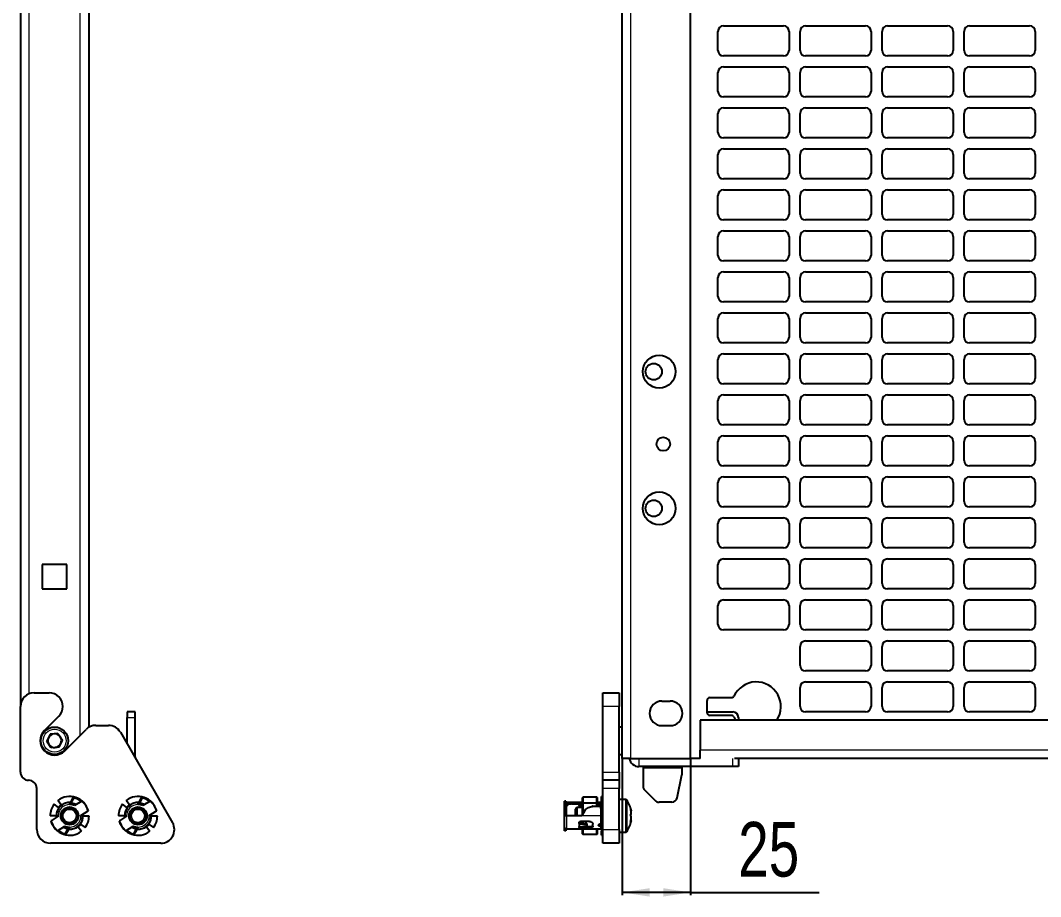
# Model space of a CAD drawing. Header units: millimetres. Extents: x -615 to 971, y 528 to 2003.
# Drawn here: x 200.1 to 573.3, y 707.9 to 1028.4 of the extents above; entities that cross this region are included whole.
import ezdxf

# ---------------------------------------------------------------- set-up
doc = ezdxf.new("R2010")
doc.units = ezdxf.units.MM
doc.layers.add('FORMAT', color=7, linetype='Continuous')
doc.styles.add('SLDTEXTSTYLE0', font='TXT', dxfattribs={"width": 0.75})
doc.dimstyles.new('SLDDIMSTYLE0', dxfattribs={"dimtxt": 20, "dimasz": 10, "dimexe": 0, "dimexo": 0.0625, "dimgap": 5, "dimtad": 2, "dimdec": 1, "dimrnd": 1e-09, "dimzin": 12, "dimdsep": 46, "dimtxsty": 'SLDTEXTSTYLE0', "dimsah": 1, "dimcen": 0.09, "dimadec": 0, "dimazin": 3, "dimtfac": 1, "dimtofl": 0, "dimtmove": 0, "dimatfit": 3, "dimfxl": 0, "dimfrac": 2, "dimtolj": 1, "dimtzin": 12, "dimarcsym": 0})

# ---------------------------------------------------------------- blocks, each defined once
blk = doc.blocks.new('_D_7')
at = {"layer": 'FORMAT'}
for p, q in [((420.29, 758.39), (420.29, 708.4)), ((445.29, 758.39), (445.29, 708.4)), ((445.29, 709.4), (420.29, 709.4)), ((445.29, 709.4), (492.25, 709.4))]:
    blk.add_line(p, q, dxfattribs=at)
for points in [[(420.29, 709.4), (430.29, 707.86), (430.29, 710.94)], [(445.29, 709.4), (435.29, 710.94), (435.29, 707.86)]]:
    blk.add_solid(points, dxfattribs=at)
at = {"layer": 'FORMAT', "insert": (462.69, 735.18), "char_height": 20, "attachment_point": 1, "style": 'SLDTEXTSTYLE0'}
blk.add_mtext('25', dxfattribs=at)

msp = doc.modelspace()

# ---------------------------------------------------------------- linework, layer by layer
at = {"color": 8, "linetype": 'Continuous', "lineweight": 18}
for p, q in [((203.24, 1841.4), (203.24, 782.03)), ((222.04, 766.88), (222.04, 1841.4)), ((423.39, 758.4), (423.39, 1812.2)), ((419.14, 777.4), (413.14, 777.4)), ((239.14, 773.4), (242.14, 773.4)), ((877.79, 761.49), (448.79, 761.49)), ((241.89, 759), (242.14, 759)), ((426.39, 758.4), (426.39, 755.4)), ((460.74, 755.4), (460.74, 758.39)), ((442.04, 754.8), (427.89, 754.8)), ((413.14, 753.4), (419.14, 753.4)), ((419.14, 747.4), (413.14, 747.4)), ((421.47, 743.4), (421.47, 740.96)), ((421.91, 743.17), (421.91, 740.83)), ((399.84, 741.15), (399.84, 737.4)), ((412.44, 740.85), (412.44, 741.75)), ((421.47, 740.96), (421.47, 731.4)), ((421.91, 740.83), (421.91, 731.63)), ((399.84, 737.4), (399.84, 732.55)), ((412.44, 737.4), (405.44, 737.4)), ((412.44, 734.45), (412.44, 737.4)), ((405.04, 733.46), (405.04, 733.01)), ((408.34, 733.01), (408.34, 733.46)), ((412.19, 733.95), (412.19, 733.55)), ((412.44, 732.55), (412.44, 733.55)), ((413.14, 732.4), (419.14, 732.4))]:
    msp.add_line(p, q, dxfattribs=at)
at = {"color": 7, "linetype": 'Continuous', "lineweight": 25}
for p, q in [((225.14, 1841.4), (225.14, 769.78)), ((420.29, 758.4), (420.29, 1841.4)), ((200.14, 1812.2), (200.14, 777.4)), ((445.29, 758.4), (445.29, 1812.2)), ((457.29, 1026.4), (479.29, 1026.4)), ((487.29, 1026.4), (509.29, 1026.4)), ((517.29, 1026.4), (539.29, 1026.4)), ((547.29, 1026.4), (569.29, 1026.4)), ((455.29, 1017.4), (455.29, 1024.4)), ((481.29, 1024.4), (481.29, 1017.4)), ((485.29, 1017.4), (485.29, 1024.4)), ((511.29, 1024.4), (511.29, 1017.4)), ((515.29, 1017.4), (515.29, 1024.4)), ((541.29, 1024.4), (541.29, 1017.4)), ((545.29, 1017.4), (545.29, 1024.4)), ((571.29, 1024.4), (571.29, 1017.4)), ((479.29, 1015.4), (457.29, 1015.4)), ((509.29, 1015.4), (487.29, 1015.4)), ((539.29, 1015.4), (517.29, 1015.4)), ((569.29, 1015.4), (547.29, 1015.4)), ((457.29, 1011.4), (479.29, 1011.4)), ((487.29, 1011.4), (509.29, 1011.4)), ((517.29, 1011.4), (539.29, 1011.4)), ((547.29, 1011.4), (569.29, 1011.4)), ((455.29, 1002.4), (455.29, 1009.4)), ((481.29, 1009.4), (481.29, 1002.4)), ((485.29, 1002.4), (485.29, 1009.4)), ((511.29, 1009.4), (511.29, 1002.4)), ((515.29, 1002.4), (515.29, 1009.4)), ((541.29, 1009.4), (541.29, 1002.4)), ((545.29, 1002.4), (545.29, 1009.4)), ((571.29, 1009.4), (571.29, 1002.4)), ((479.29, 1000.4), (457.29, 1000.4)), ((509.29, 1000.4), (487.29, 1000.4)), ((539.29, 1000.4), (517.29, 1000.4)), ((569.29, 1000.4), (547.29, 1000.4)), ((457.29, 996.4), (479.29, 996.4)), ((487.29, 996.4), (509.29, 996.4)), ((517.29, 996.4), (539.29, 996.4)), ((547.29, 996.4), (569.29, 996.4)), ((455.29, 987.4), (455.29, 994.4)), ((481.29, 994.4), (481.29, 987.4)), ((485.29, 987.4), (485.29, 994.4)), ((511.29, 994.4), (511.29, 987.4)), ((515.29, 987.4), (515.29, 994.4)), ((541.29, 994.4), (541.29, 987.4)), ((545.29, 987.4), (545.29, 994.4)), ((571.29, 994.4), (571.29, 987.4)), ((479.29, 985.4), (457.29, 985.4)), ((509.29, 985.4), (487.29, 985.4)), ((539.29, 985.4), (517.29, 985.4)), ((569.29, 985.4), (547.29, 985.4)), ((455.29, 972.4), (455.29, 979.4)), ((457.29, 981.4), (479.29, 981.4)), ((481.29, 979.4), (481.29, 972.4)), ((485.29, 972.4), (485.29, 979.4)), ((487.29, 981.4), (509.29, 981.4)), ((511.29, 979.4), (511.29, 972.4)), ((515.29, 972.4), (515.29, 979.4)), ((517.29, 981.4), (539.29, 981.4)), ((541.29, 979.4), (541.29, 972.4)), ((545.29, 972.4), (545.29, 979.4)), ((547.29, 981.4), (569.29, 981.4)), ((571.29, 979.4), (571.29, 972.4)), ((479.29, 970.4), (457.29, 970.4)), ((509.29, 970.4), (487.29, 970.4)), ((539.29, 970.4), (517.29, 970.4)), ((569.29, 970.4), (547.29, 970.4)), ((455.29, 957.4), (455.29, 964.4)), ((457.29, 966.4), (479.29, 966.4)), ((481.29, 964.4), (481.29, 957.4)), ((485.29, 957.4), (485.29, 964.4)), ((487.29, 966.4), (509.29, 966.4)), ((511.29, 964.4), (511.29, 957.4)), ((515.29, 957.4), (515.29, 964.4)), ((517.29, 966.4), (539.29, 966.4)), ((541.29, 964.4), (541.29, 957.4)), ((545.29, 957.4), (545.29, 964.4)), ((547.29, 966.4), (569.29, 966.4)), ((571.29, 964.4), (571.29, 957.4)), ((479.29, 955.4), (457.29, 955.4)), ((509.29, 955.4), (487.29, 955.4)), ((539.29, 955.4), (517.29, 955.4)), ((569.29, 955.4), (547.29, 955.4)), ((455.29, 942.4), (455.29, 949.4)), ((457.29, 951.4), (479.29, 951.4)), ((481.29, 949.4), (481.29, 942.4)), ((485.29, 942.4), (485.29, 949.4)), ((487.29, 951.4), (509.29, 951.4)), ((511.29, 949.4), (511.29, 942.4)), ((515.29, 942.4), (515.29, 949.4)), ((517.29, 951.4), (539.29, 951.4)), ((541.29, 949.4), (541.29, 942.4)), ((545.29, 942.4), (545.29, 949.4)), ((547.29, 951.4), (569.29, 951.4)), ((571.29, 949.4), (571.29, 942.4)), ((479.29, 940.4), (457.29, 940.4)), ((509.29, 940.4), (487.29, 940.4)), ((539.29, 940.4), (517.29, 940.4)), ((569.29, 940.4), (547.29, 940.4)), ((455.29, 927.4), (455.29, 934.4)), ((457.29, 936.4), (479.29, 936.4)), ((481.29, 934.4), (481.29, 927.4)), ((485.29, 927.4), (485.29, 934.4)), ((487.29, 936.4), (509.29, 936.4)), ((511.29, 934.4), (511.29, 927.4)), ((515.29, 927.4), (515.29, 934.4)), ((517.29, 936.4), (539.29, 936.4)), ((541.29, 934.4), (541.29, 927.4)), ((545.29, 927.4), (545.29, 934.4)), ((547.29, 936.4), (569.29, 936.4)), ((571.29, 934.4), (571.29, 927.4)), ((479.29, 925.4), (457.29, 925.4)), ((509.29, 925.4), (487.29, 925.4)), ((539.29, 925.4), (517.29, 925.4)), ((569.29, 925.4), (547.29, 925.4)), ((455.29, 912.4), (455.29, 919.4)), ((457.29, 921.4), (479.29, 921.4)), ((481.29, 919.4), (481.29, 912.4)), ((485.29, 912.4), (485.29, 919.4)), ((487.29, 921.4), (509.29, 921.4)), ((511.29, 919.4), (511.29, 912.4)), ((515.29, 912.4), (515.29, 919.4)), ((517.29, 921.4), (539.29, 921.4)), ((541.29, 919.4), (541.29, 912.4)), ((545.29, 912.4), (545.29, 919.4)), ((547.29, 921.4), (569.29, 921.4)), ((571.29, 919.4), (571.29, 912.4)), ((479.29, 910.4), (457.29, 910.4)), ((509.29, 910.4), (487.29, 910.4)), ((539.29, 910.4), (517.29, 910.4)), ((569.29, 910.4), (547.29, 910.4)), ((455.29, 897.4), (455.29, 904.4)), ((457.29, 906.4), (479.29, 906.4)), ((481.29, 904.4), (481.29, 897.4)), ((485.29, 897.4), (485.29, 904.4)), ((487.29, 906.4), (509.29, 906.4)), ((511.29, 904.4), (511.29, 897.4)), ((515.29, 897.4), (515.29, 904.4)), ((517.29, 906.4), (539.29, 906.4)), ((541.29, 904.4), (541.29, 897.4)), ((545.29, 897.4), (545.29, 904.4)), ((547.29, 906.4), (569.29, 906.4)), ((571.29, 904.4), (571.29, 897.4)), ((479.29, 895.4), (457.29, 895.4)), ((509.29, 895.4), (487.29, 895.4)), ((539.29, 895.4), (517.29, 895.4)), ((569.29, 895.4), (547.29, 895.4)), ((455.29, 882.4), (455.29, 889.4)), ((457.29, 891.4), (479.29, 891.4)), ((481.29, 889.4), (481.29, 882.4)), ((485.29, 882.4), (485.29, 889.4)), ((487.29, 891.4), (509.29, 891.4)), ((511.29, 889.4), (511.29, 882.4)), ((515.29, 882.4), (515.29, 889.4)), ((517.29, 891.4), (539.29, 891.4)), ((541.29, 889.4), (541.29, 882.4)), ((545.29, 882.4), (545.29, 889.4)), ((547.29, 891.4), (569.29, 891.4)), ((571.29, 889.4), (571.29, 882.4)), ((479.29, 880.4), (457.29, 880.4)), ((509.29, 880.4), (487.29, 880.4)), ((539.29, 880.4), (517.29, 880.4)), ((569.29, 880.4), (547.29, 880.4)), ((455.29, 867.4), (455.29, 874.4)), ((457.29, 876.4), (479.29, 876.4)), ((481.29, 874.4), (481.29, 867.4)), ((485.29, 867.4), (485.29, 874.4)), ((487.29, 876.4), (509.29, 876.4)), ((511.29, 874.4), (511.29, 867.4)), ((515.29, 867.4), (515.29, 874.4)), ((517.29, 876.4), (539.29, 876.4)), ((541.29, 874.4), (541.29, 867.4)), ((545.29, 867.4), (545.29, 874.4)), ((547.29, 876.4), (569.29, 876.4)), ((571.29, 874.4), (571.29, 867.4)), ((479.29, 865.4), (457.29, 865.4)), ((509.29, 865.4), (487.29, 865.4)), ((539.29, 865.4), (517.29, 865.4)), ((569.29, 865.4), (547.29, 865.4)), ((455.29, 852.4), (455.29, 859.4)), ((457.29, 861.4), (479.29, 861.4)), ((481.29, 859.4), (481.29, 852.4)), ((485.29, 852.4), (485.29, 859.4)), ((487.29, 861.4), (509.29, 861.4)), ((511.29, 859.4), (511.29, 852.4)), ((515.29, 852.4), (515.29, 859.4)), ((517.29, 861.4), (539.29, 861.4)), ((541.29, 859.4), (541.29, 852.4)), ((545.29, 852.4), (545.29, 859.4)), ((547.29, 861.4), (569.29, 861.4)), ((571.29, 859.4), (571.29, 852.4)), ((479.29, 850.4), (457.29, 850.4)), ((509.29, 850.4), (487.29, 850.4)), ((539.29, 850.4), (517.29, 850.4)), ((569.29, 850.4), (547.29, 850.4)), ((455.29, 837.4), (455.29, 844.4)), ((457.29, 846.4), (479.29, 846.4)), ((481.29, 844.4), (481.29, 837.4)), ((485.29, 837.4), (485.29, 844.4)), ((487.29, 846.4), (509.29, 846.4)), ((511.29, 844.4), (511.29, 837.4)), ((515.29, 837.4), (515.29, 844.4)), ((517.29, 846.4), (539.29, 846.4)), ((541.29, 844.4), (541.29, 837.4)), ((545.29, 837.4), (545.29, 844.4)), ((547.29, 846.4), (569.29, 846.4)), ((571.29, 844.4), (571.29, 837.4)), ((479.29, 835.4), (457.29, 835.4)), ((509.29, 835.4), (487.29, 835.4)), ((539.29, 835.4), (517.29, 835.4)), ((569.29, 835.4), (547.29, 835.4)), ((217.14, 829.4), (208.14, 829.4)), ((208.14, 829.4), (208.14, 820.4)), ((217.14, 820.4), (217.14, 829.4)), ((455.29, 822.4), (455.29, 829.4)), ((457.29, 831.4), (479.29, 831.4)), ((481.29, 829.4), (481.29, 822.4)), ((485.29, 822.4), (485.29, 829.4)), ((487.29, 831.4), (509.29, 831.4)), ((511.29, 829.4), (511.29, 822.4)), ((515.29, 822.4), (515.29, 829.4)), ((517.29, 831.4), (539.29, 831.4)), ((541.29, 829.4), (541.29, 822.4)), ((545.29, 822.4), (545.29, 829.4)), ((547.29, 831.4), (569.29, 831.4)), ((571.29, 829.4), (571.29, 822.4)), ((208.14, 820.4), (217.14, 820.4)), ((479.29, 820.4), (457.29, 820.4)), ((509.29, 820.4), (487.29, 820.4)), ((539.29, 820.4), (517.29, 820.4)), ((569.29, 820.4), (547.29, 820.4)), ((455.29, 807.4), (455.29, 814.4)), ((457.29, 816.4), (479.29, 816.4)), ((481.29, 814.4), (481.29, 807.4)), ((485.29, 807.4), (485.29, 814.4)), ((487.29, 816.4), (509.29, 816.4)), ((511.29, 814.4), (511.29, 807.4)), ((515.29, 807.4), (515.29, 814.4)), ((517.29, 816.4), (539.29, 816.4)), ((541.29, 814.4), (541.29, 807.4)), ((545.29, 807.4), (545.29, 814.4)), ((547.29, 816.4), (569.29, 816.4)), ((571.29, 814.4), (571.29, 807.4)), ((479.29, 805.4), (457.29, 805.4)), ((509.29, 805.4), (487.29, 805.4)), ((539.29, 805.4), (517.29, 805.4)), ((569.29, 805.4), (547.29, 805.4)), ((485.29, 792.4), (485.29, 799.4)), ((487.29, 801.4), (509.29, 801.4)), ((511.29, 799.4), (511.29, 792.4)), ((515.29, 792.4), (515.29, 799.4)), ((517.29, 801.4), (539.29, 801.4)), ((541.29, 799.4), (541.29, 792.4)), ((545.29, 792.4), (545.29, 799.4)), ((547.29, 801.4), (569.29, 801.4)), ((571.29, 799.4), (571.29, 792.4)), ((509.29, 790.4), (487.29, 790.4)), ((539.29, 790.4), (517.29, 790.4)), ((569.29, 790.4), (547.29, 790.4)), ((485.29, 777.4), (485.29, 784.4)), ((487.29, 786.4), (509.29, 786.4)), ((511.29, 784.4), (511.29, 777.4)), ((515.29, 777.4), (515.29, 784.4)), ((517.29, 786.4), (539.29, 786.4)), ((541.29, 784.4), (541.29, 777.4)), ((545.29, 777.4), (545.29, 784.4)), ((547.29, 786.4), (569.29, 786.4)), ((571.29, 784.4), (571.29, 777.4)), ((205.14, 782.4), (210.64, 782.4)), ((413.14, 782.4), (419.14, 782.4)), ((413.14, 777.4), (413.14, 782.4)), ((419.14, 782.4), (419.14, 777.4)), ((452.29, 780.64), (460.24, 780.64)), ((200.14, 753.4), (200.14, 777.4)), ((215.64, 777.4), (215.64, 777.4)), ((413.14, 753.4), (413.14, 777.4)), ((419.14, 753.4), (419.14, 777.4)), ((434.79, 779.4), (437.79, 779.4)), ((451.29, 775.14), (451.29, 779.64)), ((214.17, 773.86), (208.92, 768.61)), ((242.14, 775.4), (239.14, 775.4)), ((239.14, 775.4), (239.14, 773.4)), ((239.14, 763.77), (239.14, 773.4)), ((242.14, 773.4), (242.14, 775.4)), ((242.14, 759), (242.14, 773.4)), ((451.29, 775.4), (460.74, 775.4)), ((460.24, 774.14), (452.29, 774.14)), ((461.81, 772.39), (461.15, 773.57)), ((462.74, 773.4), (462.74, 772.39)), ((509.29, 775.4), (487.29, 775.4)), ((539.29, 775.4), (517.29, 775.4)), ((569.29, 775.4), (547.29, 775.4)), ((216.35, 761.19), (224.21, 769.05)), ((227.74, 770.51), (232.36, 770.51)), ((420.29, 769.9), (419.14, 769.9)), ((434.79, 770.4), (437.79, 770.4)), ((448.79, 772.39), (448.79, 761.49)), ((877.79, 772.39), (448.79, 772.39)), ((211, 767.28), (209.76, 764.67)), ((213.88, 767.51), (211, 767.28)), ((213.88, 767.51), (215.51, 765.13)), ((214.27, 762.52), (215.51, 765.13)), ((236.69, 768.01), (255.81, 734.9)), ((211.4, 762.29), (209.76, 764.67)), ((214.27, 762.52), (211.4, 762.29)), ((448.79, 758.39), (448.79, 761.49)), ((242.14, 759), (242.12, 758.61)), ((419.14, 759.9), (420.29, 759.9)), ((423.39, 758.4), (420.29, 758.4)), ((423.39, 758.4), (445.29, 758.4)), ((448.79, 758.4), (445.29, 758.4)), ((864.72, 758.39), (461.37, 758.39)), ((462.74, 758.39), (462.74, 755.4)), ((460.74, 755.4), (426.39, 755.4)), ((427.89, 755.4), (427.89, 754.8)), ((427.89, 754.8), (427.89, 748.23)), ((442.04, 755.4), (442.04, 754.8)), ((442.04, 754.8), (442.04, 752.4)), ((462.74, 755.4), (460.74, 755.4)), ((413.14, 750.4), (413.14, 753.4)), ((419.14, 750.4), (413.14, 750.4)), ((413.14, 747.4), (413.14, 750.4)), ((419.14, 753.4), (419.14, 750.4)), ((419.14, 750.4), (419.14, 747.4)), ((440.36, 744.01), (442.04, 752.4)), ((206.14, 732.4), (206.14, 747.4)), ((413.14, 732.4), (413.14, 747.4)), ((419.14, 732.4), (419.14, 747.4)), ((428.48, 746.82), (432.31, 742.99)), ((215.02, 741.46), (213.81, 743.03)), ((218.43, 742.21), (219.61, 744.24)), ((219.7, 744.02), (218.64, 742.18)), ((219.61, 744.24), (219.7, 744.02)), ((222.55, 742.83), (219.94, 741.14)), ((240.02, 741.46), (238.81, 743.03)), ((243.43, 742.21), (244.61, 744.24)), ((244.7, 744.02), (243.64, 742.18)), ((244.61, 744.24), (244.7, 744.02)), ((247.55, 742.83), (244.94, 741.14)), ((399.14, 739.23), (399.14, 742.83)), ((399.64, 742.83), (399.14, 742.83)), ((399.64, 742.83), (399.64, 739.23)), ((405.86, 744.24), (405.74, 744.02)), ((405.74, 742.07), (405.74, 744.02)), ((405.86, 744.24), (405.86, 742.09)), ((410.94, 744.24), (405.86, 744.24)), ((410.94, 742.09), (410.94, 744.24)), ((411.14, 744.11), (410.94, 744.24)), ((411.14, 744.11), (411.14, 742.08)), ((413.14, 744.5), (412.64, 744.5)), ((412.64, 739.24), (412.64, 744.5)), ((421.47, 743.4), (419.14, 743.4)), ((214.08, 740.51), (212.5, 741.72)), ((214.97, 741.44), (214.1, 740.57)), ((218.14, 742.45), (218.14, 742.25)), ((218.14, 742.45), (218.56, 742.43)), ((218.14, 742.25), (218.14, 741.55)), ((218.14, 741.7), (218.16, 741.75)), ((218.38, 741.72), (218.28, 741.55)), ((220.19, 741.8), (219.97, 741.34)), ((222.28, 737.53), (224.89, 739.23)), ((224.86, 739.2), (224.99, 739.24)), ((239.08, 740.51), (237.5, 741.72)), ((239.97, 741.44), (239.1, 740.57)), ((243.14, 742.45), (243.14, 742.25)), ((243.14, 742.45), (243.56, 742.43)), ((243.14, 742.25), (243.14, 741.55)), ((243.14, 741.7), (243.16, 741.75)), ((243.38, 741.72), (243.28, 741.55)), ((245.19, 741.8), (244.97, 741.34)), ((247.28, 737.53), (249.89, 739.23)), ((249.86, 739.2), (249.99, 739.24)), ((399.64, 739.23), (399.14, 739.23)), ((399.14, 737.53), (399.14, 739.23)), ((399.64, 739.23), (399.64, 737.53)), ((401.84, 742.25), (399.84, 742.25)), ((400.34, 741.8), (399.84, 741.8)), ((399.84, 741.8), (399.84, 741.34)), ((399.84, 741.34), (400.34, 741.34)), ((400.34, 741.34), (400.34, 741.8)), ((401.84, 741.75), (401.84, 742.25)), ((405.74, 742.25), (401.84, 742.25)), ((401.84, 741.75), (405.74, 741.75)), ((403.64, 740.4), (403.14, 739.9)), ((403.14, 737.4), (403.14, 739.9)), ((405.74, 740.4), (403.64, 740.4)), ((403.64, 740.4), (403.64, 737.4)), ((404.54, 741.11), (404.54, 740.94)), ((404.54, 740.94), (405.74, 741.06)), ((404.54, 740.94), (404.54, 740.4)), ((405.04, 741.34), (405.74, 741.34)), ((406.6, 739.4), (405.44, 737.4)), ((405.86, 742.09), (405.74, 742.07)), ((405.74, 739.4), (405.74, 742.07)), ((405.86, 739.4), (405.74, 739.4)), ((405.74, 737.92), (405.74, 739.4)), ((410.94, 742.09), (405.86, 742.09)), ((405.86, 742.09), (405.86, 739.4)), ((406.6, 739.4), (405.86, 739.4)), ((405.86, 739.4), (405.86, 738.12)), ((409.54, 740.9), (411.69, 740.9)), ((411.14, 742.08), (410.94, 742.09)), ((410.94, 740.9), (410.94, 742.09)), ((412.44, 742.25), (411.14, 742.25)), ((411.14, 742.08), (411.14, 740.9)), ((411.14, 741.75), (412.44, 741.75)), ((412.34, 741.55), (411.14, 741.55)), ((412.34, 741.55), (412.34, 740.53)), ((412.34, 740.85), (412.44, 740.85)), ((412.64, 740.4), (412.4, 740.4)), ((412.44, 740.15), (412.44, 737.4)), ((412.64, 738.84), (412.44, 738.85)), ((412.64, 739.24), (413.14, 739.24)), ((412.64, 738.71), (412.64, 739.24)), ((438.4, 742.4), (433.72, 742.4)), ((213.09, 737.4), (211.04, 737.4)), ((211.42, 735.6), (211.28, 735.56)), ((213.99, 737.27), (211.38, 735.58)), ((213.09, 737.4), (213.29, 737.4)), ((213.29, 737.4), (213.99, 737.4)), ((213.29, 736.81), (213.29, 737.4)), ((213.79, 737.4), (213.79, 737.14)), ((222.99, 737.4), (222.29, 737.4)), ((222.49, 737.4), (222.49, 737.66)), ((222.99, 737.99), (222.99, 737.4)), ((223.19, 737.4), (222.99, 737.4)), ((223.19, 737.4), (225.24, 737.4)), ((238.09, 737.4), (236.04, 737.4)), ((236.42, 735.6), (236.28, 735.56)), ((238.99, 737.27), (236.38, 735.58)), ((238.09, 737.4), (238.29, 737.4)), ((238.29, 737.4), (238.99, 737.4)), ((238.29, 736.81), (238.29, 737.4)), ((238.79, 737.4), (238.79, 737.14)), ((247.99, 737.4), (247.29, 737.4)), ((247.49, 737.4), (247.49, 737.66)), ((247.99, 737.99), (247.99, 737.4)), ((248.19, 737.4), (247.99, 737.4)), ((248.19, 737.4), (250.24, 737.4)), ((399.64, 737.53), (399.14, 737.53)), ((399.14, 737.4), (399.14, 737.53)), ((399.84, 737.4), (399.14, 737.4)), ((399.14, 733.25), (399.14, 737.4)), ((399.64, 737.53), (399.64, 737.4)), ((405.44, 737.4), (399.84, 737.4)), ((408.34, 735.35), (405.04, 735.35)), ((405.74, 734.63), (405.74, 735.35)), ((405.86, 735.35), (405.86, 734.58)), ((412.64, 737.4), (412.44, 737.4)), ((413.14, 738.71), (412.64, 738.71)), ((412.64, 733.08), (412.64, 737.4)), ((412.64, 737.4), (413.14, 737.4)), ((213.72, 731.97), (216.33, 733.66)), ((216.09, 733.01), (216.3, 733.46)), ((216.57, 730.78), (217.63, 732.62)), ((217.84, 732.59), (216.67, 730.56)), ((218.14, 732.35), (217.71, 732.37)), ((217.89, 733.08), (217.99, 733.25)), ((218.14, 733.1), (218.11, 733.05)), ((218.14, 732.55), (218.14, 733.25)), ((218.14, 732.35), (218.14, 732.55)), ((221.25, 733.34), (222.46, 731.77)), ((221.3, 733.36), (222.18, 734.23)), ((222.19, 734.29), (223.77, 733.08)), ((238.72, 731.97), (241.33, 733.66)), ((241.09, 733.01), (241.3, 733.46)), ((241.57, 730.78), (242.63, 732.62)), ((242.84, 732.59), (241.67, 730.56)), ((243.14, 732.35), (242.71, 732.37)), ((242.89, 733.08), (242.99, 733.25)), ((243.14, 733.1), (243.11, 733.05)), ((243.14, 732.55), (243.14, 733.25)), ((243.14, 732.35), (243.14, 732.55)), ((246.25, 733.34), (247.46, 731.77)), ((246.3, 733.36), (247.18, 734.23)), ((247.19, 734.29), (248.77, 733.08)), ((399.14, 731.97), (399.14, 733.25)), ((399.64, 731.97), (399.14, 731.97)), ((399.64, 732.58), (399.64, 731.97)), ((401.84, 732.55), (399.84, 732.55)), ((412.44, 732.55), (401.84, 732.55)), ((404.54, 734.58), (404.54, 734.91)), ((404.54, 734.58), (404.54, 733.45)), ((404.54, 733.24), (404.54, 733.45)), ((408.34, 733.01), (405.04, 733.01)), ((405.74, 730.78), (405.74, 732.55)), ((405.86, 732.55), (405.86, 730.56)), ((406.62, 733.46), (408.34, 733.46)), ((407.43, 734.35), (407.19, 734.64)), ((407.47, 734.21), (407.47, 734.18)), ((409.54, 733.65), (409.54, 734.33)), ((410.94, 730.56), (410.94, 732.55)), ((411.14, 732.55), (411.14, 730.69)), ((411.64, 733.91), (411.64, 734.03)), ((412.19, 734.45), (412.44, 734.45)), ((412.19, 733.95), (412.44, 733.95)), ((412.19, 733.55), (412.44, 733.55)), ((412.34, 734.45), (412.34, 733.95)), ((412.34, 734.4), (412.6, 734.4)), ((413.14, 733.08), (412.64, 733.08)), ((412.64, 733.08), (412.64, 731.77)), ((413.14, 731.77), (412.64, 731.77)), ((412.64, 730.3), (412.64, 731.77)), ((413.14, 727.4), (413.14, 732.4)), ((419.14, 732.4), (419.14, 727.4)), ((419.14, 731.4), (421.47, 731.4)), ((216.57, 730.78), (216.67, 730.56)), ((241.57, 730.78), (241.67, 730.56)), ((405.74, 730.78), (405.86, 730.56)), ((410.94, 730.56), (405.86, 730.56)), ((410.94, 730.56), (411.14, 730.69)), ((412.64, 730.3), (413.14, 730.3)), ((251.48, 727.4), (211.14, 727.4)), ((419.14, 727.4), (413.14, 727.4))]:
    msp.add_line(p, q, dxfattribs=at)
at = {"color": 7, "linetype": 'Continuous', "lineweight": 25, "flags": 128}
for points in [[(399.84, 742.25), (399.71, 742.24), (399.64, 742.22)], [(412.64, 741.78), (412.58, 741.76), (412.44, 741.75)], [(412.64, 740.88), (412.58, 740.86), (412.44, 740.85)], [(412.34, 734.28), (412.39, 734.36), (412.4, 734.4)], [(412.64, 734.33), (412.64, 734.35), (412.63, 734.37), (412.61, 734.39), (412.58, 734.41), (412.55, 734.43), (412.52, 734.44), (412.48, 734.45), (412.44, 734.45)], [(412.64, 733.93), (412.58, 733.94), (412.44, 733.95)]]:
    msp.add_lwpolyline(points, dxfattribs=at)
at = {"color": 7, "linetype": 'Continuous', "lineweight": 25}
for centre, radius in [((433.79, 899.9), 6), ((431.79, 899.9), 3), ((435.29, 873.4), 2.5), ((433.79, 849.9), 6), ((431.79, 849.9), 3), ((212.64, 764.9), 5), ((218.14, 737.4), 3.25), ((218.14, 737.4), 3), ((218.14, 737.4), 2.5), ((243.14, 737.4), 3.25), ((243.14, 737.4), 3), ((243.14, 737.4), 2.5)]:
    msp.add_circle(centre, radius, dxfattribs=at)
at = {"color": 8, "linetype": 'Continuous', "lineweight": 18}
msp.add_circle((212.64, 764.9), 4.2, dxfattribs=at)
at = {"color": 7, "linetype": 'Continuous', "lineweight": 25}
for centre, radius, start, end in [((457.29, 1024.4), 2, 90, 180), ((479.29, 1024.4), 2, 0, 90), ((487.29, 1024.4), 2, 90, 180), ((509.29, 1024.4), 2, 0, 90), ((517.29, 1024.4), 2, 90, 180), ((539.29, 1024.4), 2, 0, 90), ((547.29, 1024.4), 2, 90, 180), ((569.29, 1024.4), 2, 0, 90), ((457.29, 1017.4), 2, 180, 270), ((479.29, 1017.4), 2, 270, 0), ((487.29, 1017.4), 2, 180, 270), ((509.29, 1017.4), 2, 270, 0), ((517.29, 1017.4), 2, 180, 270), ((539.29, 1017.4), 2, 270, 0), ((547.29, 1017.4), 2, 180, 270), ((569.29, 1017.4), 2, 270, 0), ((457.29, 1009.4), 2, 90, 180), ((479.29, 1009.4), 2, 0, 90), ((487.29, 1009.4), 2, 90, 180), ((509.29, 1009.4), 2, 0, 90), ((517.29, 1009.4), 2, 90, 180), ((539.29, 1009.4), 2, 0, 90), ((547.29, 1009.4), 2, 90, 180), ((569.29, 1009.4), 2, 0, 90), ((457.29, 1002.4), 2, 180, 270), ((479.29, 1002.4), 2, 270, 0), ((487.29, 1002.4), 2, 180, 270), ((509.29, 1002.4), 2, 270, 0), ((517.29, 1002.4), 2, 180, 270), ((539.29, 1002.4), 2, 270, 0), ((547.29, 1002.4), 2, 180, 270), ((569.29, 1002.4), 2, 270, 0), ((457.29, 994.4), 2, 90, 180), ((479.29, 994.4), 2, 0, 90), ((487.29, 994.4), 2, 90, 180), ((509.29, 994.4), 2, 0, 90), ((517.29, 994.4), 2, 90, 180), ((539.29, 994.4), 2, 0, 90), ((547.29, 994.4), 2, 90, 180), ((569.29, 994.4), 2, 0, 90), ((457.29, 987.4), 2, 180, 270), ((479.29, 987.4), 2, 270, 0), ((487.29, 987.4), 2, 180, 270), ((509.29, 987.4), 2, 270, 0), ((517.29, 987.4), 2, 180, 270), ((539.29, 987.4), 2, 270, 0), ((547.29, 987.4), 2, 180, 270), ((569.29, 987.4), 2, 270, 0), ((457.29, 979.4), 2, 90, 180), ((479.29, 979.4), 2, 0, 90), ((487.29, 979.4), 2, 90, 180), ((509.29, 979.4), 2, 0, 90), ((517.29, 979.4), 2, 90, 180), ((539.29, 979.4), 2, 0, 90), ((547.29, 979.4), 2, 90, 180), ((569.29, 979.4), 2, 0, 90), ((457.29, 972.4), 2, 180, 270), ((479.29, 972.4), 2, 270, 0), ((487.29, 972.4), 2, 180, 270), ((509.29, 972.4), 2, 270, 0), ((517.29, 972.4), 2, 180, 270), ((539.29, 972.4), 2, 270, 0), ((547.29, 972.4), 2, 180, 270), ((569.29, 972.4), 2, 270, 0), ((457.29, 964.4), 2, 90, 180), ((479.29, 964.4), 2, 0, 90), ((487.29, 964.4), 2, 90, 180), ((509.29, 964.4), 2, 0, 90), ((517.29, 964.4), 2, 90, 180), ((539.29, 964.4), 2, 0, 90), ((547.29, 964.4), 2, 90, 180), ((569.29, 964.4), 2, 0, 90), ((457.29, 957.4), 2, 180, 270), ((479.29, 957.4), 2, 270, 0), ((487.29, 957.4), 2, 180, 270), ((509.29, 957.4), 2, 270, 0), ((517.29, 957.4), 2, 180, 270), ((539.29, 957.4), 2, 270, 0), ((547.29, 957.4), 2, 180, 270), ((569.29, 957.4), 2, 270, 0), ((457.29, 949.4), 2, 90, 180), ((479.29, 949.4), 2, 0, 90), ((487.29, 949.4), 2, 90, 180), ((509.29, 949.4), 2, 0, 90), ((517.29, 949.4), 2, 90, 180), ((539.29, 949.4), 2, 0, 90), ((547.29, 949.4), 2, 90, 180), ((569.29, 949.4), 2, 0, 90), ((457.29, 942.4), 2, 180, 270), ((479.29, 942.4), 2, 270, 0), ((487.29, 942.4), 2, 180, 270), ((509.29, 942.4), 2, 270, 0), ((517.29, 942.4), 2, 180, 270), ((539.29, 942.4), 2, 270, 0), ((547.29, 942.4), 2, 180, 270), ((569.29, 942.4), 2, 270, 0), ((457.29, 934.4), 2, 90, 180), ((479.29, 934.4), 2, 0, 90), ((487.29, 934.4), 2, 90, 180), ((509.29, 934.4), 2, 0, 90), ((517.29, 934.4), 2, 90, 180), ((539.29, 934.4), 2, 0, 90), ((547.29, 934.4), 2, 90, 180), ((569.29, 934.4), 2, 0, 90), ((457.29, 927.4), 2, 180, 270), ((479.29, 927.4), 2, 270, 0), ((487.29, 927.4), 2, 180, 270), ((509.29, 927.4), 2, 270, 0), ((517.29, 927.4), 2, 180, 270), ((539.29, 927.4), 2, 270, 0), ((547.29, 927.4), 2, 180, 270), ((569.29, 927.4), 2, 270, 0), ((457.29, 919.4), 2, 90, 180), ((479.29, 919.4), 2, 0, 90), ((487.29, 919.4), 2, 90, 180), ((509.29, 919.4), 2, 0, 90), ((517.29, 919.4), 2, 90, 180), ((539.29, 919.4), 2, 0, 90), ((547.29, 919.4), 2, 90, 180), ((569.29, 919.4), 2, 0, 90), ((457.29, 912.4), 2, 180, 270), ((479.29, 912.4), 2, 270, 0), ((487.29, 912.4), 2, 180, 270), ((509.29, 912.4), 2, 270, 0), ((517.29, 912.4), 2, 180, 270), ((539.29, 912.4), 2, 270, 0), ((547.29, 912.4), 2, 180, 270), ((569.29, 912.4), 2, 270, 0), ((457.29, 904.4), 2, 90, 180), ((479.29, 904.4), 2, 0, 90), ((487.29, 904.4), 2, 90, 180), ((509.29, 904.4), 2, 0, 90), ((517.29, 904.4), 2, 90, 180), ((539.29, 904.4), 2, 0, 90), ((547.29, 904.4), 2, 90, 180), ((569.29, 904.4), 2, 0, 90), ((457.29, 897.4), 2, 180, 270), ((479.29, 897.4), 2, 270, 0), ((487.29, 897.4), 2, 180, 270), ((509.29, 897.4), 2, 270, 0), ((517.29, 897.4), 2, 180, 270), ((539.29, 897.4), 2, 270, 0), ((547.29, 897.4), 2, 180, 270), ((569.29, 897.4), 2, 270, 0), ((457.29, 889.4), 2, 90, 180), ((479.29, 889.4), 2, 0, 90), ((487.29, 889.4), 2, 90, 180), ((509.29, 889.4), 2, 0, 90), ((517.29, 889.4), 2, 90, 180), ((539.29, 889.4), 2, 0, 90), ((547.29, 889.4), 2, 90, 180), ((569.29, 889.4), 2, 0, 90), ((457.29, 882.4), 2, 180, 270), ((479.29, 882.4), 2, 270, 0), ((487.29, 882.4), 2, 180, 270), ((509.29, 882.4), 2, 270, 0), ((517.29, 882.4), 2, 180, 270), ((539.29, 882.4), 2, 270, 0), ((547.29, 882.4), 2, 180, 270), ((569.29, 882.4), 2, 270, 0), ((457.29, 874.4), 2, 90, 180), ((479.29, 874.4), 2, 0, 90), ((487.29, 874.4), 2, 90, 180), ((509.29, 874.4), 2, 0, 90), ((517.29, 874.4), 2, 90, 180), ((539.29, 874.4), 2, 0, 90), ((547.29, 874.4), 2, 90, 180), ((569.29, 874.4), 2, 0, 90), ((457.29, 867.4), 2, 180, 270), ((479.29, 867.4), 2, 270, 0), ((487.29, 867.4), 2, 180, 270), ((509.29, 867.4), 2, 270, 0), ((517.29, 867.4), 2, 180, 270), ((539.29, 867.4), 2, 270, 0), ((547.29, 867.4), 2, 180, 270), ((569.29, 867.4), 2, 270, 0), ((457.29, 859.4), 2, 90, 180), ((479.29, 859.4), 2, 0, 90), ((487.29, 859.4), 2, 90, 180), ((509.29, 859.4), 2, 0, 90), ((517.29, 859.4), 2, 90, 180), ((539.29, 859.4), 2, 0, 90), ((547.29, 859.4), 2, 90, 180), ((569.29, 859.4), 2, 0, 90), ((457.29, 852.4), 2, 180, 270), ((479.29, 852.4), 2, 270, 0), ((487.29, 852.4), 2, 180, 270), ((509.29, 852.4), 2, 270, 0), ((517.29, 852.4), 2, 180, 270), ((539.29, 852.4), 2, 270, 0), ((547.29, 852.4), 2, 180, 270), ((569.29, 852.4), 2, 270, 0), ((457.29, 844.4), 2, 90, 180), ((479.29, 844.4), 2, 0, 90), ((487.29, 844.4), 2, 90, 180), ((509.29, 844.4), 2, 0, 90), ((517.29, 844.4), 2, 90, 180), ((539.29, 844.4), 2, 0, 90), ((547.29, 844.4), 2, 90, 180), ((569.29, 844.4), 2, 0, 90), ((457.29, 837.4), 2, 180, 270), ((479.29, 837.4), 2, 270, 0), ((487.29, 837.4), 2, 180, 270), ((509.29, 837.4), 2, 270, 0), ((517.29, 837.4), 2, 180, 270), ((539.29, 837.4), 2, 270, 0), ((547.29, 837.4), 2, 180, 270), ((569.29, 837.4), 2, 270, 0), ((457.29, 829.4), 2, 90, 180), ((479.29, 829.4), 2, 0, 90), ((487.29, 829.4), 2, 90, 180), ((509.29, 829.4), 2, 0, 90), ((517.29, 829.4), 2, 90, 180), ((539.29, 829.4), 2, 0, 90), ((547.29, 829.4), 2, 90, 180), ((569.29, 829.4), 2, 0, 90), ((457.29, 822.4), 2, 180, 270), ((479.29, 822.4), 2, 270, 0), ((487.29, 822.4), 2, 180, 270), ((509.29, 822.4), 2, 270, 0), ((517.29, 822.4), 2, 180, 270), ((539.29, 822.4), 2, 270, 0), ((547.29, 822.4), 2, 180, 270), ((569.29, 822.4), 2, 270, 0), ((457.29, 814.4), 2, 90, 180), ((479.29, 814.4), 2, 0, 90), ((487.29, 814.4), 2, 90, 180), ((509.29, 814.4), 2, 0, 90), ((517.29, 814.4), 2, 90, 180), ((539.29, 814.4), 2, 0, 90), ((547.29, 814.4), 2, 90, 180), ((569.29, 814.4), 2, 0, 90), ((457.29, 807.4), 2, 180, 270), ((479.29, 807.4), 2, 270, 0), ((487.29, 807.4), 2, 180, 270), ((509.29, 807.4), 2, 270, 0), ((517.29, 807.4), 2, 180, 270), ((539.29, 807.4), 2, 270, 0), ((547.29, 807.4), 2, 180, 270), ((569.29, 807.4), 2, 270, 0), ((487.29, 799.4), 2, 90, 180), ((509.29, 799.4), 2, 0, 90), ((517.29, 799.4), 2, 90, 180), ((539.29, 799.4), 2, 0, 90), ((547.29, 799.4), 2, 90, 180), ((569.29, 799.4), 2, 360, 90), ((487.29, 792.4), 2, 180, 270), ((509.29, 792.4), 2, 270, 0), ((517.29, 792.4), 2, 180, 270), ((539.29, 792.4), 2, 270, 0), ((547.29, 792.4), 2, 180, 270), ((569.29, 792.4), 2, 270, 360), ((469.29, 777.39), 9, 326.251, 154.8493), ((487.29, 784.4), 2, 90, 180), ((509.29, 784.4), 2, 0, 90), ((517.29, 784.4), 2, 90, 180), ((539.29, 784.4), 2, 0, 90), ((547.29, 784.4), 2, 90, 180), ((569.29, 784.4), 2, 0, 90), ((205.14, 777.4), 5, 90, 180), ((210.64, 777.4), 5, 0, 90), ((452.29, 779.64), 1, 90, 180), ((460.24, 781.64), 1, 270, 334.8493), ((210.64, 777.4), 5, 315, 0), ((434.79, 774.9), 4.5, 90, 270), ((437.79, 774.9), 4.5, 270, 90), ((487.29, 777.4), 2, 180, 270), ((509.29, 777.4), 2, 270, 0), ((517.29, 777.4), 2, 180, 270), ((539.29, 777.4), 2, 270, 0), ((547.29, 777.4), 2, 180, 270), ((569.29, 777.4), 2, 270, 0), ((452.29, 775.14), 1, 180, 270), ((460.24, 773.14), 1, 25.1507, 90), ((460.74, 773.4), 2, 0, 90), ((227.74, 765.51), 5, 90, 135), ((232.36, 765.51), 5, 30, 90), ((212.64, 764.9), 5.25, 135, 315), ((212.64, 764.9), 2.5, 154.5743, 214.5743), ((212.64, 764.9), 2.5, 94.5743, 154.5743), ((212.64, 764.9), 2.5, 34.5743, 94.5743), ((212.64, 764.9), 2.5, 334.5743, 34.5743), ((212.64, 764.9), 2.5, 214.5743, 274.5743), ((212.64, 764.9), 2.5, 274.5743, 334.5743), ((426.39, 759), 3.6, 189.5941, 270), ((203.14, 753.4), 3, 180, 270), ((203.14, 747.4), 3, 0, 90), ((429.89, 748.23), 2, 180, 225), ((218.14, 737.4), 7.1, 15, 127.5), ((218.14, 737.4), 7, 50.8871, 77.8871), ((218.14, 737.4), 6.8, 51.4319, 76.6644), ((218.14, 737.4), 7, 15.1129, 50.8871), ((243.14, 737.4), 7.1, 15, 127.5), ((243.14, 737.4), 7, 50.8871, 77.8871), ((243.14, 737.4), 6.8, 51.4319, 76.6644), ((243.14, 737.4), 7, 15.1129, 50.8871), ((421.47, 742.86), 0.54, 35.2515, 90), ((413.74, 737.4), 10, 11.0263, 35.2515), ((433.72, 744.4), 2, 225, 270), ((438.4, 744.4), 2, 270, 348.6901), ((218.14, 737.4), 7.1, 142.5, 180), ((218.14, 737.4), 4.85, 90, 180), ((218.14, 737.4), 4.15, 64.203, 90), ((243.14, 737.4), 7.1, 142.5, 180), ((243.14, 737.4), 4.85, 90, 180), ((243.14, 737.4), 4.15, 64.203, 90), ((399.84, 741.55), 0.2, 90, 180), ((409.54, 740.15), 0.75, 90, 105.0484), ((411.69, 740.15), 0.75, 0, 90), ((412.44, 742.45), 0.2, 270, 0), ((412.54, 740.48), 0.0996, 305.5332, 356.0721), ((218.14, 737.4), 7.1, 195, 307.5), ((218.14, 737.4), 7, 195.1129, 230.8871), ((218.14, 737.4), 4.15, 180, 181.797), ((218.14, 737.4), 4.85, 270, 0), ((218.14, 737.4), 4.15, 0, 1.797), ((218.14, 737.4), 7.1, 322.5, 0), ((243.14, 737.4), 7.1, 195, 307.5), ((243.14, 737.4), 7, 195.1129, 230.8871), ((243.14, 737.4), 4.15, 180, 181.797), ((243.14, 737.4), 4.85, 270, 0), ((243.14, 737.4), 4.15, 0, 1.797), ((243.14, 737.4), 7.1, 322.5, 0), ((413.74, 737.4), 10, 324.7485, 348.9291), ((211.14, 732.4), 5, 180, 270), ((218.14, 737.4), 7, 230.8871, 257.8871), ((218.14, 737.4), 6.8, 231.4319, 256.6644), ((218.14, 737.4), 4.15, 244.203, 270), ((243.14, 737.4), 7, 230.8871, 257.8871), ((243.14, 737.4), 6.8, 231.4319, 256.6644), ((243.14, 737.4), 4.15, 244.203, 270), ((251.48, 732.4), 5, 270, 30), ((399.84, 733.25), 0.7, 180, 270), ((412.46, 733.37), 0.183, 7.3339, 95.8124), ((412.44, 732.35), 0.2, 0, 90), ((421.47, 731.94), 0.54, 270, 324.7485)]:
    msp.add_arc(centre, radius, start, end, dxfattribs=at)
at = {"color": 8, "linetype": 'Continuous', "lineweight": 18}
for centre, radius, start, end in [((218.14, 737.4), 5.05, 142.5, 180), ((218.14, 737.4), 4.15, 90, 180), ((218.14, 737.4), 5.05, 90, 127.5), ((243.14, 737.4), 5.05, 142.5, 180), ((243.14, 737.4), 4.15, 90, 180), ((243.14, 737.4), 5.05, 90, 127.5), ((218.14, 737.4), 4.15, 270, 0), ((218.14, 737.4), 5.05, 322.5, 0), ((243.14, 737.4), 4.15, 270, 0), ((243.14, 737.4), 5.05, 322.5, 0), ((218.14, 737.4), 5.05, 270, 307.5), ((243.14, 737.4), 5.05, 270, 307.5)]:
    msp.add_arc(centre, radius, start, end, dxfattribs=at)
at = {"color": 7, "linetype": 'Continuous', "lineweight": 25}
for points, knots in [([(214.19, 740.22), (214.11, 740.34), (214.01, 740.49), (214.12, 740.52), (214.14, 740.53)], [0, 0, 0, 0, 0.8322341, 1, 1, 1, 1]), ([(215.32, 741.35), (215.19, 741.43), (215.04, 741.52), (215.01, 741.41), (215.01, 741.4)], [0, 0, 0, 0, 0.832234, 1, 1, 1, 1]), ([(218.14, 742.25), (218.53, 742.22), (219.24, 742.16), (219.9, 741.91), (220.19, 741.8)], [0, 0, 0, 0, 0.559866, 1, 1, 1, 1]), ([(218.14, 741.75), (218.49, 741.73), (219.13, 741.68), (219.72, 741.45), (219.97, 741.34)], [0, 0, 0, 0, 0.559785, 1, 1, 1, 1]), ([(239.19, 740.22), (239.11, 740.34), (239.01, 740.49), (239.12, 740.52), (239.14, 740.53)], [0, 0, 0, 0, 0.8322341, 1, 1, 1, 1]), ([(240.32, 741.35), (240.19, 741.43), (240.04, 741.52), (240.01, 741.41), (240.01, 741.4)], [0, 0, 0, 0, 0.832234, 1, 1, 1, 1]), ([(243.14, 742.25), (243.53, 742.22), (244.24, 742.16), (244.9, 741.91), (245.19, 741.8)], [0, 0, 0, 0, 0.559866, 1, 1, 1, 1]), ([(243.14, 741.75), (243.49, 741.73), (244.13, 741.68), (244.72, 741.45), (244.97, 741.34)], [0, 0, 0, 0, 0.559785, 1, 1, 1, 1]), ([(399.84, 742.25), (399.84, 742.22), (399.84, 742.16), (399.84, 741.91), (399.84, 741.8)], [0, 0, 0, 0, 0.559866, 1, 1, 1, 1]), ([(401.84, 742.25), (401.56, 742.22), (401.06, 742.16), (400.56, 741.91), (400.34, 741.8)], [0, 0, 0, 0, 0.559911, 1, 1, 1, 1]), ([(401.84, 741.75), (401.56, 741.73), (401.06, 741.68), (400.56, 741.45), (400.34, 741.34)], [0, 0, 0, 0, 0.559868, 1, 1, 1, 1]), ([(404.54, 741.11), (404.55, 741.13), (404.56, 741.19), (404.65, 741.26), (404.77, 741.31), (404.91, 741.34), (405.01, 741.34), (405.04, 741.34)], [0, 0, 0, 0, 0.214295, 0.42863, 0.64223, 0.856153, 1, 1, 1, 1]), ([(406.6, 739.4), (406.77, 739.62), (407.12, 740.06), (408.1, 740.53), (408.86, 740.74), (409.35, 740.88)], [0, 0, 0, 0, 0.254027, 0.526591, 1, 1, 1, 1]), ([(412.64, 740.18), (412.64, 740.17), (412.64, 740.15), (412.62, 740.12), (412.58, 740.09), (412.51, 740.08), (412.46, 740.07), (412.43, 740.06)], [0, 0, 0, 0, 0.187462, 0.362386, 0.517277, 0.750642, 1, 1, 1, 1]), ([(412.64, 739.11), (412.64, 739.1), (412.64, 739.09), (412.62, 739.06), (412.59, 739.04), (412.52, 739.05), (412.47, 739.05), (412.44, 739.05)], [0, 0, 0, 0, 0.195302, 0.377541, 0.538909, 0.761383, 1, 1, 1, 1]), ([(423.34, 735.15), (423.34, 735.15), (423.34, 735.17), (423.35, 735.22), (423.4, 735.42), (423.48, 735.77), (423.55, 736.21), (423.57, 736.63), (423.55, 737.04), (423.48, 737.3), (423.39, 737.51), (423.36, 737.6), (423.35, 737.66), (423.34, 737.69), (423.34, 737.72), (423.35, 737.75), (423.36, 737.8), (423.41, 737.92), (423.5, 738.06), (423.57, 738.31), (423.57, 738.73), (423.51, 739.2), (423.42, 739.59), (423.37, 739.84), (423.35, 739.92), (423.34, 739.95), (423.34, 739.97), (423.34, 739.98), (423.35, 739.97), (423.4, 739.87), (423.48, 739.62), (423.55, 739.38), (423.57, 739.25), (423.56, 739.26), (423.56, 739.26)], [0, 0, 0, 0, 0.003345, 0.008051, 0.021089, 0.079366, 0.148702, 0.192613, 0.236883, 0.333397, 0.365116, 0.38101, 0.389, 0.39245, 0.395936, 0.398929, 0.404202, 0.420534, 0.496786, 0.57371, 0.618848, 0.683268, 0.755446, 0.773497, 0.782566, 0.786215, 0.789905, 0.793055, 0.797819, 0.811366, 0.872185, 0.942602, 0.985944, 1, 1, 1, 1]), ([(404.54, 734.91), (404.55, 734.96), (404.56, 735.05), (404.65, 735.19), (404.77, 735.29), (404.91, 735.34), (405.01, 735.35), (405.04, 735.35)], [0, 0, 0, 0, 0.214373, 0.428779, 0.642592, 0.856666, 1, 1, 1, 1]), ([(408.34, 735.35), (408.48, 735.34), (408.75, 735.32), (409.11, 735.13), (409.38, 734.87), (409.52, 734.58), (409.54, 734.4), (409.54, 734.33)], [0, 0, 0, 0, 0.213238, 0.42649, 0.63916, 0.849598, 1, 1, 1, 1]), ([(423.56, 735.48), (423.56, 735.5), (423.58, 735.57), (423.55, 735.54), (423.48, 735.36), (423.41, 735.22), (423.38, 735.17), (423.36, 735.14), (423.35, 735.13), (423.34, 735.13), (423.34, 735.14), (423.34, 735.15)], [0, 0, 0, 0, 0.080401, 0.2956031, 0.7132462, 0.8163485, 0.8819078, 0.9250569, 0.9684542, 0.9857778, 1, 1, 1, 1]), ([(423.53, 735.48), (423.54, 735.51), (423.56, 735.64), (423.57, 735.82), (423.57, 735.94), (423.55, 735.96), (423.54, 735.96)], [0, 0, 0, 0, 0.113802, 0.520556, 0.930631, 1, 1, 1, 1]), ([(218.14, 732.55), (217.74, 732.58), (217.04, 732.64), (216.38, 732.89), (216.09, 733.01)], [0, 0, 0, 0, 0.559866, 1, 1, 1, 1]), ([(218.14, 733.05), (217.78, 733.08), (217.15, 733.12), (216.56, 733.35), (216.3, 733.46)], [0, 0, 0, 0, 0.559785, 1, 1, 1, 1]), ([(220.95, 733.45), (221.08, 733.37), (221.23, 733.28), (221.26, 733.39), (221.26, 733.41)], [0, 0, 0, 0, 0.832234, 1, 1, 1, 1]), ([(222.08, 734.58), (222.16, 734.46), (222.26, 734.31), (222.15, 734.28), (222.13, 734.27)], [0, 0, 0, 0, 0.832234, 1, 1, 1, 1]), ([(243.14, 732.55), (242.74, 732.58), (242.04, 732.64), (241.38, 732.89), (241.09, 733.01)], [0, 0, 0, 0, 0.559866, 1, 1, 1, 1]), ([(243.14, 733.05), (242.78, 733.08), (242.15, 733.12), (241.56, 733.35), (241.3, 733.46)], [0, 0, 0, 0, 0.559785, 1, 1, 1, 1]), ([(245.95, 733.45), (246.08, 733.37), (246.23, 733.28), (246.26, 733.39), (246.26, 733.41)], [0, 0, 0, 0, 0.8322341, 1, 1, 1, 1]), ([(247.08, 734.58), (247.16, 734.46), (247.26, 734.31), (247.15, 734.28), (247.13, 734.27)], [0, 0, 0, 0, 0.832234, 1, 1, 1, 1]), ([(404.54, 734.87), (404.97, 734.78), (405.56, 734.64), (406.38, 734.53), (406.67, 734.65), (406.82, 734.71)], [0, 0, 0, 0, 0.56666, 0.780905, 1, 1, 1, 1]), ([(404.54, 734.58), (405.04, 734.48), (405.71, 734.33), (406.61, 734.22), (406.91, 734.34), (407.07, 734.4)], [0, 0, 0, 0, 0.587693, 0.790818, 1, 1, 1, 1]), ([(404.54, 733.45), (405.04, 733.39), (405.71, 733.3), (406.61, 733.41), (406.91, 733.58), (407.07, 733.67)], [0, 0, 0, 0, 0.587693, 0.790818, 1, 1, 1, 1]), ([(405.04, 733.01), (404.99, 733.01), (404.87, 733.01), (404.72, 733.05), (404.61, 733.11), (404.55, 733.17), (404.55, 733.22), (404.54, 733.24)], [0, 0, 0, 0, 0.214445, 0.428893, 0.643239, 0.857188, 1, 1, 1, 1]), ([(406.82, 734.71), (406.87, 734.72), (406.96, 734.75), (407.08, 734.73), (407.13, 734.7), (407.15, 734.68)], [0, 0, 0, 0, 0.369126, 0.738256, 1, 1, 1, 1]), ([(407.47, 734.21), (407.47, 734.25), (407.46, 734.32), (407.38, 734.4), (407.27, 734.43), (407.16, 734.43), (407.09, 734.41), (407.07, 734.4)], [0, 0, 0, 0, 0.2258834, 0.4517668, 0.6776501, 0.9035238, 1, 1, 1, 1]), ([(407.07, 733.67), (407.12, 733.7), (407.21, 733.75), (407.34, 733.87), (407.43, 734), (407.47, 734.1), (407.47, 734.16), (407.47, 734.18)], [0, 0, 0, 0, 0.225867, 0.451734, 0.677598, 0.903479, 1, 1, 1, 1]), ([(407.19, 734.64), (407.18, 734.65), (407.17, 734.67), (407.15, 734.68), (407.15, 734.68)], [0, 0, 0, 0, 0.872289, 1, 1, 1, 1]), ([(408.34, 733.46), (408.48, 733.46), (408.75, 733.47), (409.11, 733.57), (409.38, 733.72), (409.52, 733.91), (409.54, 734.06), (409.54, 734.12)], [0, 0, 0, 0, 0.212875, 0.425767, 0.637937, 0.847353, 1, 1, 1, 1]), ([(409.54, 733.65), (409.53, 733.57), (409.51, 733.4), (409.31, 733.21), (409.01, 733.08), (408.67, 733.02), (408.44, 733.01), (408.34, 733.01)], [0, 0, 0, 0, 0.212833, 0.42585, 0.635542, 0.846587, 1, 1, 1, 1]), ([(411.64, 734.03), (411.65, 734.08), (411.66, 734.17), (411.76, 734.29), (411.89, 734.39), (412.05, 734.44), (412.15, 734.45), (412.19, 734.45)], [0, 0, 0, 0, 0.214305, 0.42865, 0.642279, 0.856223, 1, 1, 1, 1]), ([(412.19, 733.55), (412.13, 733.56), (412.01, 733.56), (411.84, 733.62), (411.72, 733.71), (411.65, 733.81), (411.65, 733.88), (411.64, 733.91)], [0, 0, 0, 0, 0.2143929, 0.4287887, 0.6430611, 0.8568545, 1, 1, 1, 1]), ([(411.68, 734.18), (411.71, 734.14), (411.76, 734.07), (411.89, 734), (412.05, 733.96), (412.15, 733.95), (412.19, 733.95)], [0, 0, 0, 0, 0.252501, 0.531568, 0.811143, 1, 1, 1, 1])]:
    msp.add_open_spline(points, degree=3, knots=knots, dxfattribs=at)
at = {"color": 8, "linetype": 'Continuous', "lineweight": 18}
msp.add_open_spline([(407.07, 734.4), (407.03, 734.45), (406.96, 734.54), (406.87, 734.64), (406.83, 734.69), (406.82, 734.71)], degree=3, knots=[0, 0, 0, 0, 0.502362, 0.815418, 1, 1, 1, 1], dxfattribs=at)

# ---------------------------------------------------------------- dimensions: what is measured, and where the dimension line sits
at = {"layer": 'FORMAT'}
dim = msp.add_linear_dim(base=(420.29, 709.4), p1=(445.29, 758.4), p2=(420.29, 758.4), dimstyle='SLDDIMSTYLE0', dxfattribs=at)
dim.commit()
dim.dimension.update_dxf_attribs({"geometry": '_D_7', "text_midpoint": (477.47, 709.4), "dimtype": 160})

doc.saveas('drawing.dxf')
